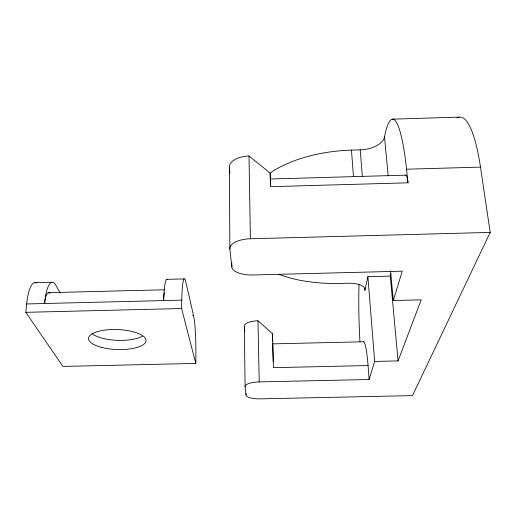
<?xml version="1.0" encoding="UTF-8"?>
<svg xmlns="http://www.w3.org/2000/svg" width="516" height="516" viewBox="0 0 516 516"><rect width="100%" height="100%" fill="white"/><g stroke="black" fill="none" stroke-linecap="round" stroke-linejoin="round"><path stroke-width="0.77" d="M195.79 363.419L195.88 356.053A32.153 2.767 89 0 0 193.577 315.644L185.799 281.949A35.107 3.322 88.8 0 0 181.748 300.131L181.58 308.529L195.79 363.419L62.92 366.418L25.8 312.322L26.651 303.95A34.933 9.275 89.4 0 1 36.301 282.994M270.274 179.207L270.178 173.137L249.002 155.993A20.234 10.739 -1.1 0 0 229.394 167.532L229.852 248.97L231.852 267.017A20.285 8.675 -1 0 0 252.627 274.983L402.254 271.184L393.282 300.518L421.211 299.835L398.068 360.903L374.655 361.432L369.121 379.505L259.206 381.917A14.39 4.367 -1 0 0 245.1 386.652L246.035 395.108A13.977 4.115 -1 0 0 260.251 398.862L412.478 395.617L490.2 232.4L480.486 167.107A104.135 23.097 89.2 0 0 456.976 118.009M278.788 274.228A97.763 43.544 -4.2 0 0 340.85 283.426L348.184 283.239A18.079 7.159 -3.6 0 1 364.877 290.153L367.902 276.679L390.296 276.118L390.947 273.803M392.218 119.164L459.317 117.126M270.571 172.705A95.499 46.646 -4.7 0 1 351.467 150.111L360.207 149.859A22.549 12.339 -6.4 0 0 384.491 136.979A103.909 15.158 88.9 0 1 406.55 169.222L407.995 182.806L270.565 186.682L270.178 173.137M406.55 169.222L480.486 167.107M405.84 175.143L270.294 179.007L270.532 185.489M229.852 248.97A21.175 9.449 -1 0 1 250.402 238.773L490.2 232.4M34.469 282.684L51.806 282.246M166.72 279.337L184.206 278.898M48.717 292.662L164.61 289.766M26.651 303.95L181.748 300.131M25.8 312.322L181.58 308.529M192.597 315.669L193.577 315.644M272.674 343.869L363.632 341.766M369.121 379.505L368.063 365.554L273.435 367.669L272.493 333.691L257.974 320.771A13.951 5.102 -1.1 0 0 244.32 326.273L245.1 386.652M60.185 293.017L55.799 285.225A34.959 8.591 89.3 0 0 44.608 303.511A17.783 4.451 89.2 0 1 49.975 293.559M384.491 136.979L388.226 176.014M229.394 167.532L229.91 173.066M244.32 326.273L244.816 331.607M390.554 270.848L393.282 300.518M390.296 276.118L398.068 360.903M360.207 149.859L362.367 176.556M367.902 276.679L374.655 361.432M364.754 288.573L364.877 290.153M351.467 150.111L353.466 176.414M272.693 344.127L273.261 361.593M257.974 320.771L259.206 381.917M249.002 155.993L250.402 238.773M272.493 333.691L272.609 341.373M246.016 393.514L246.035 395.108M231.826 262.992L231.852 267.017M405.337 175.356A15.661 2.503 89.3 0 1 407.995 182.806M363.27 341.856A35.378 3.786 87.7 0 1 368.063 365.554M359.942 341.579A80.967 9.172 88.1 0 1 359.033 284.129M167.519 279.672A35.088 4.025 88.9 0 0 163.636 300.576A17.847 2.083 88.8 0 1 164.249 292.649M142.293 336.277A28.632 10.204 2.3 0 1 116.771 340.321A28.632 10.204 2.3 0 1 92.267 333.878M101.736 347.423A28.773 9.978 2.2 0 0 145.983 341.012A28.773 9.978 2.2 0 0 104.071 330.227A28.773 9.978 2.2 0 0 101.736 347.423"/></g></svg>
